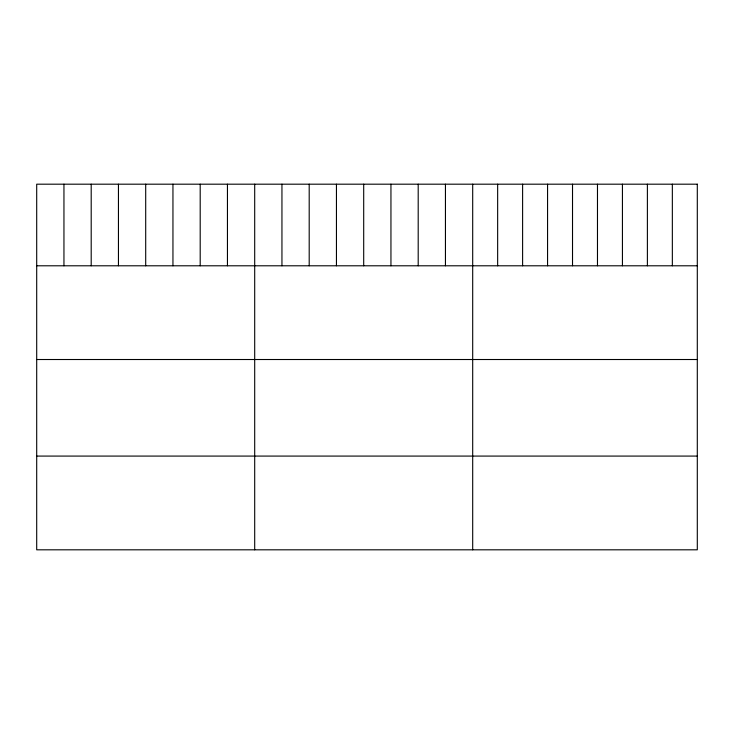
<?xml version="1.0" encoding="UTF-8"?>
<svg xmlns="http://www.w3.org/2000/svg" width="734" height="734" viewBox="0 0 734 734"><rect width="100%" height="100%" fill="white"/><g stroke="black" fill="none" stroke-linecap="round" stroke-linejoin="round"><path stroke-width="1.1" d="M36.7 265.791L697.3 265.791M36.7 359.513L697.3 359.513M36.7 456.08L697.3 456.08M672.344 184.188L672.344 265.791M647.388 184.188L647.388 265.791M622.432 184.188L622.432 265.791M597.476 184.188L597.476 265.791M572.52 184.188L572.52 265.791M547.564 184.188L547.564 265.791M522.608 184.188L522.608 265.791M497.652 184.188L497.652 265.791M472.696 184.188L472.696 549.812M445.446 184.188L445.446 265.791M418.197 184.188L418.197 265.791M390.947 184.188L390.947 265.791M363.697 184.188L363.697 265.791M336.447 184.188L336.447 265.791M309.197 184.188L309.197 265.791M281.948 184.188L281.948 265.791M254.698 184.188L254.698 549.812M227.448 184.188L227.448 265.791M200.198 184.188L200.198 265.791M172.949 184.188L172.949 265.791M145.699 184.188L145.699 265.791M118.449 184.188L118.449 265.791M91.2 184.188L91.2 265.791M63.95 184.188L63.95 265.791M697.3 184.188L36.7 184.188L36.7 549.812L697.3 549.812L697.3 184.188"/></g></svg>
